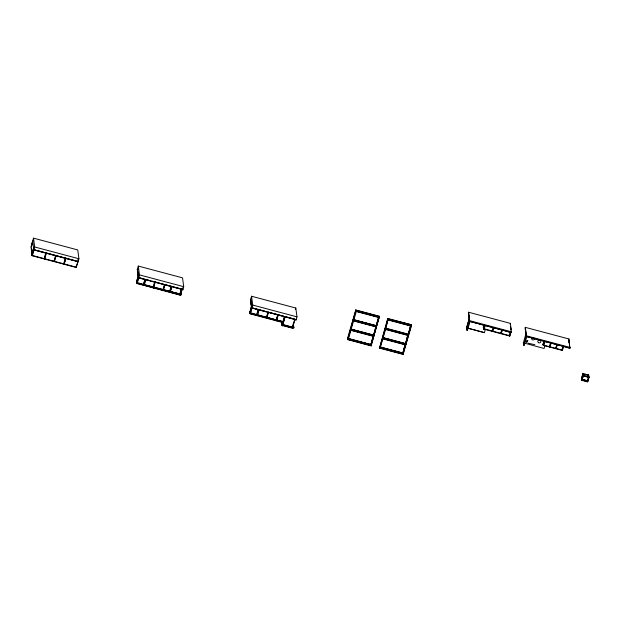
<?xml version="1.0" encoding="UTF-8"?>
<svg xmlns="http://www.w3.org/2000/svg" width="620" height="620" viewBox="0 0 620 620"><rect width="100%" height="100%" fill="white"/><g stroke="black" fill="none" stroke-linecap="round" stroke-linejoin="round"><path stroke-width="0.93" d="M32.651 241.133L33.813 249.961L78.058 261.749L78.918 258.765L77.756 249.938L33.511 238.142L31 246.962L32.147 255.463M31.511 246.272L32.666 241.273L31.271 247.093M31.822 253.82L33.774 247.737L31.876 253.611M76.09 267.119L78.019 261.438L76.26 267.499L32.077 255.727L33.767 249.651L56.156 255.611L54.498 261.361M33.813 249.961L34.674 246.969L33.511 238.142M32.38 255.471L34.038 249.721M44.191 258.618L45.849 252.867M44.361 258.997L46.12 252.999M44.718 258.757L46.384 253.006M53.971 261.221L55.63 255.471M54.134 261.601L55.893 255.541L33.782 249.713M63.744 263.826L65.402 258.075M64.278 263.973L65.937 258.222M138.895 276.365L138.159 276.171L137.291 269.576L138.299 266.065L182.543 277.853L183.706 286.68L182.768 289.928L181.738 289.656M137.524 271.343L138.058 275.458M136.571 281.666L138.306 275.652M136.609 281.744L138.585 275.853L136.663 281.534M180.49 292.431L180.343 295.476L181.776 289.145L172.585 286.696L181.768 289.083L180.017 295.143L136.935 283.387M180.273 294.384L137.09 283.115L137.129 282.612L180.715 294.182M182.846 289.672L138.601 277.884L139.461 274.892L138.299 266.065M137.167 283.394L138.826 277.636M143.267 285.014L144.925 279.263M143.375 284.471L143.499 285.409L145.196 279.333L150.528 280.759M143.499 285.409L145.196 279.333M143.917 285.192L145.576 279.442M144.181 285.262L145.84 279.512M153.047 287.626L154.706 281.875M153.582 287.765L155.24 282.015M162.827 290.23L164.486 284.479M162.998 290.61L164.757 284.611M163.355 290.369L165.013 284.619M169.462 291.997L171.12 286.246M169.663 292.392L171.391 286.316L152.303 281.232M170.26 292.206L171.655 286.386L170.004 292.206L180.11 294.833M169.927 292.462L171.655 286.386M179.847 294.763L181.505 289.013M180.575 294.671L181.42 294.616L180.653 294.415L180.42 292.663M295.081 319.579L296.035 320.114L296.972 316.859L295.81 308.031L251.565 296.244L250.558 299.755L251.426 306.35L252.162 306.544M250.79 301.529L251.333 305.637M249.876 311.922L251.573 305.831M250.434 310.961L251.588 305.962M284.665 316.556L282.898 322.555L250.131 313.821L251.829 307.745L258.463 309.519L256.703 315.58M250.356 313.294L250.395 312.79L283.262 321.788L250.356 313.294L283.154 321.796M296.112 319.85L251.867 308.062L252.728 305.071L251.565 296.244M250.434 313.573L252.092 307.822M256.541 315.2L258.199 309.45M257.184 315.371L258.842 309.62M257.455 315.44L259.113 309.69M266.313 317.804L267.972 312.054M266.484 318.184L268.243 312.124L277.132 314.487M266.848 317.944L268.507 312.193M276.094 320.408L277.752 314.658L283.828 316.278L268.251 312.185M276.319 320.803L278.024 314.79L276.264 320.788L276.14 319.842M276.621 320.548L278.287 314.797M282.728 322.175L284.386 316.425M284.96 316.882L282.123 325.725L284.696 316.812M284.921 316.564L282.394 325.515L292.454 328.197L295.035 319.261L284.921 316.564L295.05 319.323M282.697 325.267L285.185 316.634M295.383 309.527L295.81 308.031M292.284 327.817L294.771 319.192M292.88 327.197L292.772 328.561L292.919 325.515M293.004 327.755L293.849 327.701L293.384 324.198M347.464 338.714L355.764 309.961L379.363 316.247L371.178 345.898L347.588 339.605L347.464 338.714L350.192 339.442M347.588 339.605L355.958 310.287L347.928 339.419L347.804 338.528M350.835 330.336L348.262 339.233L348.161 338.419M353.547 320.928L350.982 329.817L350.874 329.003M353.695 320.408L356.26 311.511M378.688 316.704L376.123 325.601L376.348 327.004L353.276 320.858M370.861 344.712L378.758 317.347M378.797 317.517L370.799 345.239L373.263 335.521L373.372 336.335M371.062 345.007L379.363 316.247M370.993 345.565L379.138 317.332M387.725 318.478L379.548 348.122L403.139 354.415L411.44 325.655L411.324 324.764L387.725 318.478L387.841 319.37L411.44 325.655M379.548 348.122L387.911 318.804M379.882 347.936L388.112 319.215L385.656 328.925L385.547 328.112M382.796 338.846L380.223 347.75L380.114 346.937M385.508 329.445L382.943 338.334L382.835 337.512M410.393 326.104L408.193 334.932L410.758 326.035M402.829 353.168L405.193 344.976M382.494 337.699L405.558 343.852L407.735 336.102M408.347 334.041L410.711 325.841M410.982 325.911L403.093 353.245L380.409 347.2M411.324 324.764L387.647 318.734L387.763 319.626L411.362 325.911M402.954 354.082L411.099 325.841M503.696 330.445L511.291 332.746L510.438 323.384L468.55 312.224L469.402 321.586L470.216 321.524M469.937 321.726L467.449 330.351L466.914 330.212L466.596 327.771L469.084 319.145M466.914 330.212L469.666 320.679L468.55 312.224M470.479 321.594L471.216 321.788M471.487 321.858L472.223 322.059M472.486 322.129L473.223 322.322M473.494 322.392L474.23 322.594M474.494 322.663L475.23 322.857M475.493 322.927L476.238 323.129M476.501 323.198L477.237 323.392M477.501 323.462L478.237 323.656M478.508 323.733L479.245 323.927M479.508 323.997L480.244 324.19M480.508 324.268L481.252 324.462M481.515 324.531L482.252 324.725M482.515 324.803L483.251 324.996M483.522 325.066L484.181 325.523M483.453 328.081L484.259 325.26M510.857 332.367L509.803 336.024L483.608 329.05L484.569 325.314L485.259 325.531M484.933 325.345L483.941 328.794L509.609 335.699L509.454 334.738M484.941 325.407L483.871 329.119L483.484 328.089M484.204 328.863L485.204 325.415M485.522 325.601L486.266 325.795M469.635 319.416L469.1 319.269L466.612 327.903L484.398 332.638L485.39 329.189M486.529 325.864L487.266 326.066M487.529 326.135L495.349 328.22M492.226 331.003L493.225 327.554M492.458 331.398L493.489 327.624M492.761 331.142L493.753 327.693M495.613 328.29L503.432 330.375M500.782 333.281L501.782 329.832M500.952 333.661L502.045 329.902M501.007 333.676L502.053 329.964M501.317 333.428L502.308 329.972M510.175 324.291L510.438 323.384M510.33 332.111L509.338 335.56L509.229 334.73M510.601 332.18L509.539 335.955L509.384 335.002M563.944 346.495L569.827 348.339L568.974 338.985L525.303 327.344L526.155 336.707L527.264 336.722M523.357 342.961L525.83 334.203M526.69 336.846L524.202 345.472L523.668 345.332L526.419 335.8L525.303 327.344M527.527 336.792L528.558 337.071M527 340.558L527.914 340.806M526.969 342.364L527.434 340.767M528.829 337.14L529.86 337.412M530.123 337.481L531.154 337.76M531.425 337.83L532.456 338.101M532.72 338.179L533.75 338.45M534.021 338.52L535.052 338.799M535.316 338.869L536.346 339.14M536.61 339.21L537.649 339.489M537.912 339.558L538.943 339.838M539.206 339.907L540.245 340.178M540.508 340.248L541.539 340.527M541.803 340.597L542.841 340.868M543.105 340.946L544.135 341.217M544.662 341.171L543.469 345.387L543.081 344.356L543.988 341M543.081 344.356L544.027 341.07M543.655 343.457L544.096 341.829M563.596 346.324L562.41 350.432L543.205 345.317L544.391 341.202M543.802 345.131L544.926 341.24M524.241 343.069L544.089 348.487L544.817 345.766M549.498 346.65L550.622 342.759M550.886 342.829L549.661 347.029L549.553 346.192M549.723 347.045L550.893 342.891M550.025 346.789L551.149 342.899M551.226 343.108L544.329 341.55M551.498 343.178L557.45 344.767M555.721 348.308L556.845 344.418M557.109 344.488L555.892 348.688L555.768 347.743M556.024 348.448L555.822 347.758M556.249 348.448L557.372 344.557M557.721 344.836L563.681 346.425M561.945 349.967L563.068 346.076M563.332 346.146L562.146 350.362L562.309 349.478M568.788 339.628L568.974 338.985M588.713 375.069L582.808 373.434L581.754 378.169M581.583 378.603L581.692 380.3L587.535 381.858L588.961 376.945M582.017 377.255L583.079 373.573L583.327 375.441L581.994 380.045M582.079 377.719L583.141 374.038L588.519 375.534L587.985 377.371M582.351 376.859L583.149 374.1M581.692 380.3L583.056 375.371L588.969 377.007M588.706 375.007L588.923 377.518L582.994 375.697L589 377.262L587.807 381.401L581.909 379.828L583.102 375.689L582.808 373.434M587.977 377.309L588.504 375.464M587.365 381.478L588.69 376.875L588.45 374.999M534.859 344.697L528.193 343.232M469.666 320.679L511.554 331.839M526.419 335.8L570.09 347.433M511.368 332.483L469.479 321.323L468.364 312.875M526.977 340.651L526.504 342.287M527.426 341.116L527.326 341.481M466.596 327.771L484.398 332.638M379.479 317.138L355.88 310.853L355.764 309.961M355.996 311.442L379.06 317.587M387.957 319.959L411.021 326.104M581.731 379.975L587.636 381.61M353.322 319.525L376.387 325.671L376.495 326.484L353.431 320.339M353.276 319.703L376.286 325.833M353.26 319.757L376.317 325.934M386.128 328.546L408.27 334.444L408.379 335.265L385.315 329.119L385.284 328.042L408.347 334.188L408.456 335.002L385.392 328.856M385.4 328.631L385.237 329.375L408.309 335.521M399.892 332.49L402.659 333.227M353.353 320.602L376.418 326.748M138.097 269.514L137.361 269.312L138.229 275.916M137.291 269.576L138.028 269.77M382.571 337.443L405.635 343.589L405.743 344.402L382.679 338.257M382.524 337.621L405.542 343.813M373.604 335.335L351.47 329.406L373.573 335.234L373.635 336.404L350.563 330.259L350.726 329.514M368.916 334.366L373.527 335.591M385.19 338.69L387.957 339.435M394.413 341.155L397.18 341.891M350.719 329.747L373.783 335.893L373.674 335.079L350.61 328.933L350.641 330.003L373.705 336.149M382.602 338.52L405.666 344.666M382.524 338.776L405.596 344.922M34.674 246.969L78.918 258.765M139.461 274.892L183.706 286.68M252.728 305.071L296.972 316.859M252.239 306.288L251.495 306.094L250.627 299.499M56.784 255.781L76.252 260.966M144.367 279.116L138.555 277.566L136.904 283.387L169.725 292.067M259.354 309.752L264.686 311.178M56.792 255.843L78.027 261.501M138.562 277.636L144.375 279.178M145.204 279.403L171.662 286.448M251.836 307.815L267.36 311.953M370.233 344.503L347.541 338.458L347.657 339.349L371.256 345.635L371.14 344.743M347.82 338.605L369.962 344.503M380.703 347.371L402.845 353.268M356.547 341.132L359.267 341.86M382.145 347.936L384.873 348.665M391.22 350.354L396.668 351.811M371.07 345.309L347.998 339.163L347.89 338.349L370.962 344.495L371.178 345.898M403.023 353.826L379.959 347.68L379.851 346.859L402.923 353.012L403.139 354.415M403.217 354.152L379.618 347.867L379.502 346.952M32.108 255.401L76.353 267.189M250.162 313.503L282.999 322.245M293.144 327.267L282.666 324.485L282.619 324.988L292.741 327.685L292.779 327.174M282.588 324.74L292.818 327.43M293.082 327.5L293.849 327.701M282.433 325.19L292.555 327.957M588.628 377.2L587.582 380.82M587.807 381.401L581.909 379.828M587.419 380.153L587.535 381.858M583.257 375.767L582.211 379.394M581.475 378.037L581.769 380.037M568.912 340.574L569.284 343.387M569.532 345.262L569.904 348.084L526.233 336.443L525.117 327.996M568.835 340.829L569.082 342.705M569.454 345.526L569.827 348.339M562.286 349.471L562.41 350.432M562.061 349.145L562.216 350.099L543.546 345.123M543.043 344.286L543.205 345.317M523.342 342.829L523.668 345.332M510.624 326.849L510.996 329.67M510.547 327.112L510.919 329.925M509.679 335.071L509.803 336.024M483.825 327.903L483.949 328.863M483.445 328.019L483.608 329.05M467.248 328.809L467.449 330.351M376.084 326.934L375.976 326.12L373.519 335.823M293.198 323.586L293.772 327.964M282.147 322.834L282.441 325.26M281.929 322.292L282.387 325.795M281.666 322.222L282.123 325.725M250.705 299.235L251.867 308.062M249.922 311.651L250.201 313.565M249.837 311.844L250.131 313.821M182.613 287.905L182.768 289.928M180.839 290.238L181.342 294.88M180.219 292.361L180.451 294.113M180.343 294.12L137.09 283.115M169.958 291.353L169.888 291.617M154.984 282.007L153.218 288.005L153.094 287.06M137.439 269.057L138.601 277.884M136.656 281.472L136.857 283.642M77.779 259.648L78.058 261.749M31.511 248.922L31.876 251.666M31.783 253.743L32.077 255.727M534.634 338.249A1.534 1.488 -7.5 0 1 532.758 339.93A1.534 1.488 -7.5 0 1 531.882 337.606M483.794 327.112A1.534 1.488 -7.5 0 1 483.174 327.592M483.964 325.624A1.534 1.488 -7.5 0 1 484.073 325.996M65.674 258.145L63.914 264.205L65.681 258.214M405.216 344.03L402.76 353.757L405.216 344.03M407.937 334.637L405.48 344.333L407.937 334.637M483.755 326.058L483.337 326.384L483.755 326.058M379.285 316.502L355.686 310.217L355.803 311.108L379.401 317.401L379.285 316.502M587.845 380.889L581.947 379.316L587.845 380.889M538.416 342.635A1.534 1.488 -7.5 0 0 540.841 341.581A1.534 1.488 -7.5 0 0 538.702 340.07A1.534 1.488 -7.5 0 0 538.416 342.635"/></g></svg>
